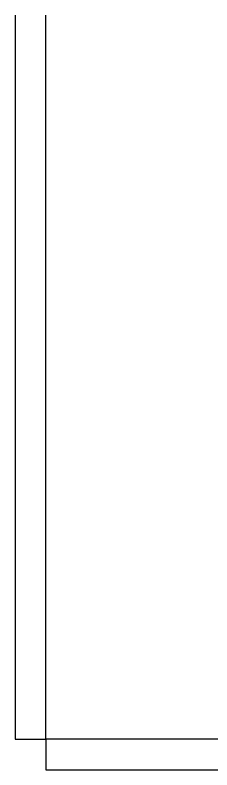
# Model space of a CAD drawing. Header units: millimetres. Extents: x 90978 to 295199, y -4084 to 97293.
# Drawn here: x 195779 to 195920, y 38037 to 38579 of the extents above; entities that cross this region are included whole.
import ezdxf

# ---------------------------------------------------------------- set-up
doc = ezdxf.new("R2010")
doc.units = ezdxf.units.MM
doc.header["$MEASUREMENT"] = 0
doc.layers.add('CSM-STL-XX-ZZ-M3-A-XXXX-00001_detached _19_04_21__rvt-1-Level 0$0$A-GLAZ-CURT', color=7, linetype='CONTINUOUS', lineweight=9)

msp = doc.modelspace()

# ---------------------------------------------------------------- linework, layer by layer
at = {"layer": 'CSM-STL-XX-ZZ-M3-A-XXXX-00001_detached _19_04_21__rvt-1-Level 0$0$A-GLAZ-CURT', "lineweight": 30}
for p, q in [((195778.83, 38578.72), (195778.83, 38059.19)), ((195800.83, 38059.19), (195800.83, 38578.72)), ((195778.83, 38059.19), (195800.83, 38059.19)), ((197766.58, 38059.19), (195800.83, 38059.19)), ((195800.83, 38059.19), (195800.83, 38037.19)), ((195800.83, 38037.19), (197766.58, 38037.19))]:
    msp.add_line(p, q, dxfattribs=at)

doc.saveas('drawing.dxf')
